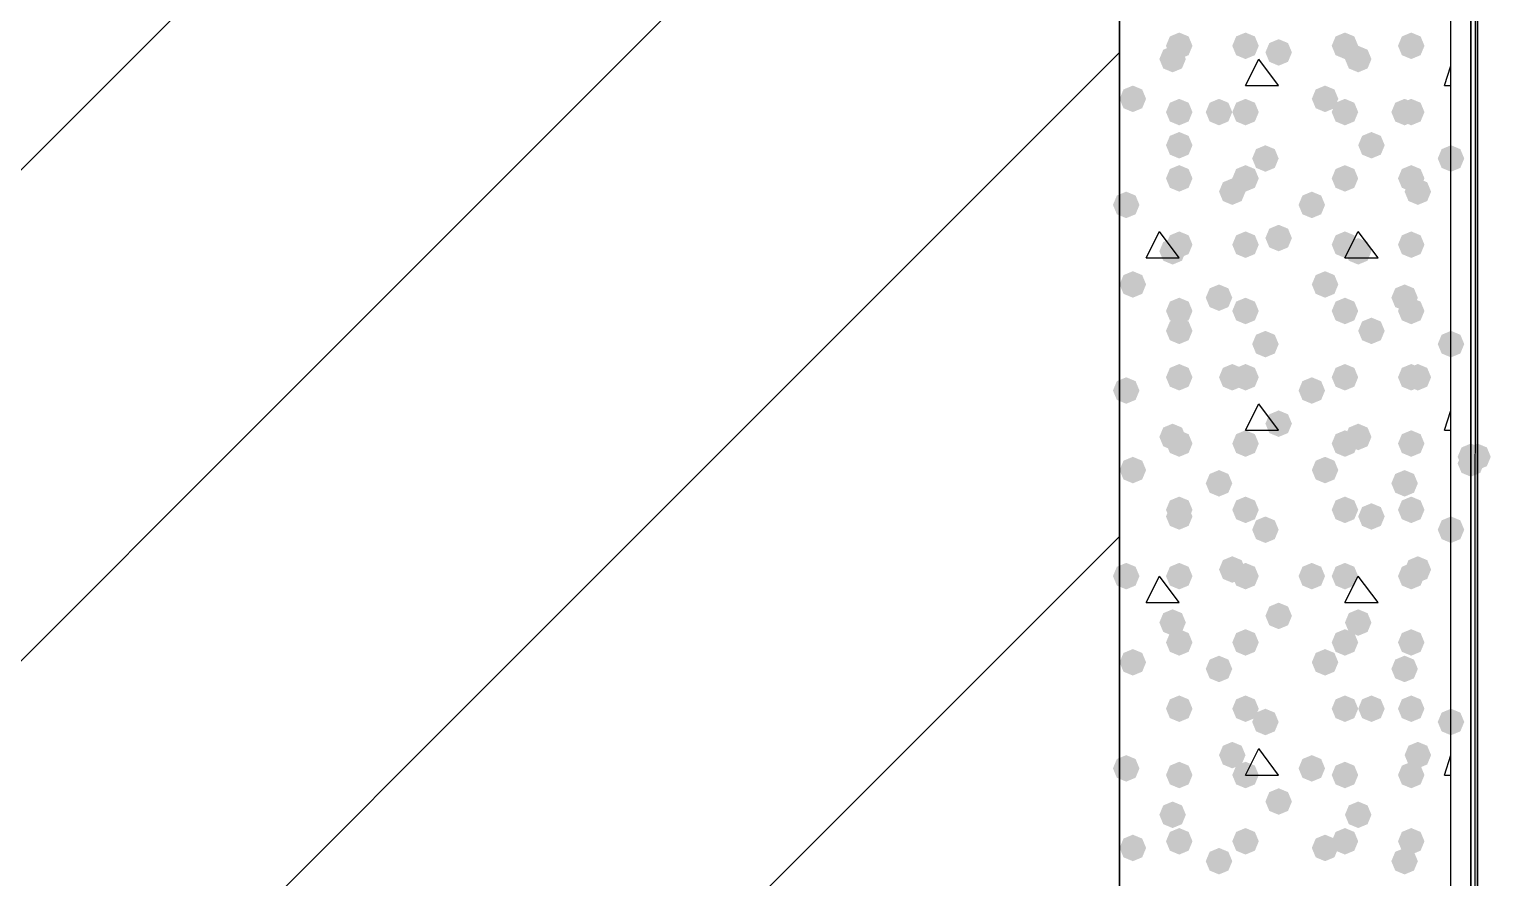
# Model space of a CAD drawing. Header units: millimetres. Extents: x 0 to 420, y 0 to 297.
# Drawn here: x 370.52 to 379.86, y 184.34 to 189.76 of the extents above; entities that cross this region are included whole.
import ezdxf

# ---------------------------------------------------------------- set-up
doc = ezdxf.new("R2010")
doc.units = ezdxf.units.MM
doc.layers.get('0').update_dxf_attribs({"linetype": 'CONTINUOUS'})

msp = doc.modelspace()

# ---------------------------------------------------------------- hatches: boundary and pattern name
at = {"true_color": 0x000007}
h = msp.add_hatch(color=0, dxfattribs=at)
h.paths.add_polyline_path([(379.73, 243.755333), (379.73, 100.160667)], flags=0)
h.paths.add_polyline_path([(379.73, 100.160667), (379.73, 243.755333)], flags=0)
at = {"true_color": 0x000008}
for points in [[(377.952, 189.653333), (377.927129, 189.593537), (377.867333, 189.568667), (377.807538, 189.593537), (377.782667, 189.653333), (377.807537, 189.713129), (377.867333, 189.738), (377.927129, 189.713129)], [(378.375333, 189.653333), (378.350462, 189.593537), (378.290667, 189.568667), (378.230871, 189.593537), (378.206, 189.653333), (378.230871, 189.713129), (378.290667, 189.738), (378.350462, 189.713129)], [(378.587, 189.611), (378.562129, 189.551204), (378.502333, 189.526333), (378.442538, 189.551204), (378.417667, 189.611), (378.442537, 189.670796), (378.502333, 189.695667), (378.562129, 189.670796)], [(379.010333, 189.653333), (378.985463, 189.593537), (378.925667, 189.568667), (378.865871, 189.593537), (378.841, 189.653333), (378.865871, 189.713129), (378.925667, 189.738), (378.985462, 189.713129)], [(379.433667, 189.653333), (379.408796, 189.593537), (379.349, 189.568667), (379.289204, 189.593537), (379.264333, 189.653333), (379.289204, 189.713129), (379.349, 189.738), (379.408796, 189.713129)], [(377.909667, 189.568667), (377.884796, 189.508871), (377.825, 189.484), (377.765204, 189.508871), (377.740333, 189.568667), (377.765204, 189.628462), (377.825, 189.653333), (377.884796, 189.628463)], [(379.095, 189.568667), (379.070129, 189.508871), (379.010333, 189.484), (378.950538, 189.508871), (378.925667, 189.568667), (378.950537, 189.628462), (379.010333, 189.653333), (379.070129, 189.628463)], [(377.655667, 189.314667), (377.630796, 189.254871), (377.571, 189.23), (377.511204, 189.254871), (377.486333, 189.314667), (377.511204, 189.374462), (377.571, 189.399333), (377.630796, 189.374463)], [(378.883333, 189.314667), (378.858462, 189.254871), (378.798667, 189.23), (378.738871, 189.254871), (378.714, 189.314667), (378.738871, 189.374462), (378.798667, 189.399333), (378.858462, 189.374463)], [(377.952, 189.23), (377.927129, 189.170204), (377.867333, 189.145333), (377.807538, 189.170204), (377.782667, 189.23), (377.807537, 189.289796), (377.867333, 189.314667), (377.927129, 189.289796)], [(378.206, 189.23), (378.181129, 189.170204), (378.121333, 189.145333), (378.061537, 189.170204), (378.036667, 189.23), (378.061537, 189.289796), (378.121333, 189.314667), (378.181129, 189.289796)], [(378.375333, 189.23), (378.350462, 189.170204), (378.290667, 189.145333), (378.230871, 189.170204), (378.206, 189.23), (378.230871, 189.289796), (378.290667, 189.314667), (378.350462, 189.289796)], [(379.010333, 189.23), (378.985463, 189.170204), (378.925667, 189.145333), (378.865871, 189.170204), (378.841, 189.23), (378.865871, 189.289796), (378.925667, 189.314667), (378.985462, 189.289796)], [(379.391333, 189.23), (379.366463, 189.170204), (379.306667, 189.145333), (379.246871, 189.170204), (379.222, 189.23), (379.246871, 189.289796), (379.306667, 189.314667), (379.366462, 189.289796)], [(379.433667, 189.23), (379.408796, 189.170204), (379.349, 189.145333), (379.289204, 189.170204), (379.264333, 189.23), (379.289204, 189.289796), (379.349, 189.314667), (379.408796, 189.289796)], [(377.952, 189.018333), (377.927129, 188.958537), (377.867333, 188.933667), (377.807538, 188.958537), (377.782667, 189.018333), (377.807537, 189.078129), (377.867333, 189.103), (377.927129, 189.078129)], [(379.179667, 189.018333), (379.154796, 188.958537), (379.095, 188.933667), (379.035204, 188.958537), (379.010333, 189.018333), (379.035204, 189.078129), (379.095, 189.103), (379.154796, 189.078129)], [(378.502333, 188.933667), (378.477462, 188.873871), (378.417667, 188.849), (378.357871, 188.873871), (378.333, 188.933667), (378.357871, 188.993462), (378.417667, 189.018333), (378.477462, 188.993463)], [(379.687667, 188.933667), (379.662796, 188.873871), (379.603, 188.849), (379.543204, 188.873871), (379.518333, 188.933667), (379.543204, 188.993462), (379.603, 189.018333), (379.662796, 188.993463)], [(377.952, 188.806667), (377.927129, 188.746871), (377.867333, 188.722), (377.807538, 188.746871), (377.782667, 188.806667), (377.807537, 188.866462), (377.867333, 188.891333), (377.927129, 188.866463)], [(378.375333, 188.806667), (378.350462, 188.746871), (378.290667, 188.722), (378.230871, 188.746871), (378.206, 188.806667), (378.230871, 188.866462), (378.290667, 188.891333), (378.350462, 188.866463)], [(379.010333, 188.806667), (378.985463, 188.746871), (378.925667, 188.722), (378.865871, 188.746871), (378.841, 188.806667), (378.865871, 188.866462), (378.925667, 188.891333), (378.985462, 188.866463)], [(379.433667, 188.806667), (379.408796, 188.746871), (379.349, 188.722), (379.289204, 188.746871), (379.264333, 188.806667), (379.289204, 188.866462), (379.349, 188.891333), (379.408796, 188.866463)], [(378.290667, 188.722), (378.265796, 188.662204), (378.206, 188.637333), (378.146204, 188.662204), (378.121333, 188.722), (378.146204, 188.781796), (378.206, 188.806667), (378.265796, 188.781796)], [(379.476, 188.722), (379.451129, 188.662204), (379.391333, 188.637333), (379.331537, 188.662204), (379.306667, 188.722), (379.331537, 188.781796), (379.391333, 188.806667), (379.451129, 188.781796)], [(377.613333, 188.637333), (377.588462, 188.577537), (377.528667, 188.552667), (377.468871, 188.577537), (377.444, 188.637333), (377.468871, 188.697129), (377.528667, 188.722), (377.588462, 188.697129)], [(378.798667, 188.637333), (378.773796, 188.577537), (378.714, 188.552667), (378.654204, 188.577537), (378.629333, 188.637333), (378.654204, 188.697129), (378.714, 188.722), (378.773796, 188.697129)], [(377.952, 188.383333), (377.927129, 188.323537), (377.867333, 188.298667), (377.807538, 188.323537), (377.782667, 188.383333), (377.807537, 188.443129), (377.867333, 188.468), (377.927129, 188.443129)], [(378.375333, 188.383333), (378.350462, 188.323537), (378.290667, 188.298667), (378.230871, 188.323537), (378.206, 188.383333), (378.230871, 188.443129), (378.290667, 188.468), (378.350462, 188.443129)], [(378.587, 188.425667), (378.562129, 188.365871), (378.502333, 188.341), (378.442538, 188.365871), (378.417667, 188.425667), (378.442537, 188.485462), (378.502333, 188.510333), (378.562129, 188.485463)], [(379.010333, 188.383333), (378.985463, 188.323537), (378.925667, 188.298667), (378.865871, 188.323537), (378.841, 188.383333), (378.865871, 188.443129), (378.925667, 188.468), (378.985462, 188.443129)], [(379.433667, 188.383333), (379.408796, 188.323537), (379.349, 188.298667), (379.289204, 188.323537), (379.264333, 188.383333), (379.289204, 188.443129), (379.349, 188.468), (379.408796, 188.443129)], [(377.909667, 188.341), (377.884796, 188.281204), (377.825, 188.256333), (377.765204, 188.281204), (377.740333, 188.341), (377.765204, 188.400796), (377.825, 188.425667), (377.884796, 188.400796)], [(379.095, 188.341), (379.070129, 188.281204), (379.010333, 188.256333), (378.950538, 188.281204), (378.925667, 188.341), (378.950537, 188.400796), (379.010333, 188.425667), (379.070129, 188.400796)], [(377.655667, 188.129333), (377.630796, 188.069537), (377.571, 188.044667), (377.511204, 188.069537), (377.486333, 188.129333), (377.511204, 188.189129), (377.571, 188.214), (377.630796, 188.189129)], [(378.883333, 188.129333), (378.858462, 188.069537), (378.798667, 188.044667), (378.738871, 188.069537), (378.714, 188.129333), (378.738871, 188.189129), (378.798667, 188.214), (378.858462, 188.189129)], [(378.206, 188.044667), (378.181129, 187.984871), (378.121333, 187.96), (378.061537, 187.984871), (378.036667, 188.044667), (378.061537, 188.104462), (378.121333, 188.129333), (378.181129, 188.104463)], [(379.391333, 188.044667), (379.366463, 187.984871), (379.306667, 187.96), (379.246871, 187.984871), (379.222, 188.044667), (379.246871, 188.104462), (379.306667, 188.129333), (379.366462, 188.104463)], [(377.952, 187.96), (377.927129, 187.900204), (377.867333, 187.875333), (377.807538, 187.900204), (377.782667, 187.96), (377.807537, 188.019796), (377.867333, 188.044667), (377.927129, 188.019796)], [(378.375333, 187.96), (378.350462, 187.900204), (378.290667, 187.875333), (378.230871, 187.900204), (378.206, 187.96), (378.230871, 188.019796), (378.290667, 188.044667), (378.350462, 188.019796)], [(379.010333, 187.96), (378.985463, 187.900204), (378.925667, 187.875333), (378.865871, 187.900204), (378.841, 187.96), (378.865871, 188.019796), (378.925667, 188.044667), (378.985462, 188.019796)], [(379.433667, 187.96), (379.408796, 187.900204), (379.349, 187.875333), (379.289204, 187.900204), (379.264333, 187.96), (379.289204, 188.019796), (379.349, 188.044667), (379.408796, 188.019796)], [(377.952, 187.833), (377.927129, 187.773204), (377.867333, 187.748333), (377.807538, 187.773204), (377.782667, 187.833), (377.807537, 187.892796), (377.867333, 187.917667), (377.927129, 187.892796)], [(379.179667, 187.833), (379.154796, 187.773204), (379.095, 187.748333), (379.035204, 187.773204), (379.010333, 187.833), (379.035204, 187.892796), (379.095, 187.917667), (379.154796, 187.892796)], [(378.502333, 187.748333), (378.477462, 187.688538), (378.417667, 187.663667), (378.357871, 187.688538), (378.333, 187.748333), (378.357871, 187.808129), (378.417667, 187.833), (378.477462, 187.808129)], [(379.687667, 187.748333), (379.662796, 187.688538), (379.603, 187.663667), (379.543204, 187.688538), (379.518333, 187.748333), (379.543204, 187.808129), (379.603, 187.833), (379.662796, 187.808129)], [(377.613333, 187.452), (377.588462, 187.392204), (377.528667, 187.367333), (377.468871, 187.392204), (377.444, 187.452), (377.468871, 187.511796), (377.528667, 187.536667), (377.588462, 187.511796)], [(377.952, 187.536667), (377.927129, 187.476871), (377.867333, 187.452), (377.807538, 187.476871), (377.782667, 187.536667), (377.807537, 187.596462), (377.867333, 187.621333), (377.927129, 187.596463)], [(378.290667, 187.536667), (378.265796, 187.476871), (378.206, 187.452), (378.146204, 187.476871), (378.121333, 187.536667), (378.146204, 187.596462), (378.206, 187.621333), (378.265796, 187.596463)], [(378.375333, 187.536667), (378.350462, 187.476871), (378.290667, 187.452), (378.230871, 187.476871), (378.206, 187.536667), (378.230871, 187.596462), (378.290667, 187.621333), (378.350462, 187.596463)], [(378.798667, 187.452), (378.773796, 187.392204), (378.714, 187.367333), (378.654204, 187.392204), (378.629333, 187.452), (378.654204, 187.511796), (378.714, 187.536667), (378.773796, 187.511796)], [(379.010333, 187.536667), (378.985463, 187.476871), (378.925667, 187.452), (378.865871, 187.476871), (378.841, 187.536667), (378.865871, 187.596462), (378.925667, 187.621333), (378.985462, 187.596463)], [(379.433667, 187.536667), (379.408796, 187.476871), (379.349, 187.452), (379.289204, 187.476871), (379.264333, 187.536667), (379.289204, 187.596462), (379.349, 187.621333), (379.408796, 187.596463)], [(379.476, 187.536667), (379.451129, 187.476871), (379.391333, 187.452), (379.331537, 187.476871), (379.306667, 187.536667), (379.331537, 187.596462), (379.391333, 187.621333), (379.451129, 187.596463)], [(378.587, 187.240333), (378.562129, 187.180537), (378.502333, 187.155667), (378.442538, 187.180537), (378.417667, 187.240333), (378.442537, 187.300129), (378.502333, 187.325), (378.562129, 187.300129)], [(377.909667, 187.155667), (377.884796, 187.095871), (377.825, 187.071), (377.765204, 187.095871), (377.740333, 187.155667), (377.765204, 187.215462), (377.825, 187.240333), (377.884796, 187.215463)], [(377.952, 187.113333), (377.927129, 187.053537), (377.867333, 187.028667), (377.807538, 187.053537), (377.782667, 187.113333), (377.807537, 187.173129), (377.867333, 187.198), (377.927129, 187.173129)], [(378.375333, 187.113333), (378.350462, 187.053537), (378.290667, 187.028667), (378.230871, 187.053537), (378.206, 187.113333), (378.230871, 187.173129), (378.290667, 187.198), (378.350462, 187.173129)], [(379.010333, 187.113333), (378.985463, 187.053537), (378.925667, 187.028667), (378.865871, 187.053537), (378.841, 187.113333), (378.865871, 187.173129), (378.925667, 187.198), (378.985462, 187.173129)], [(379.095, 187.155667), (379.070129, 187.095871), (379.010333, 187.071), (378.950538, 187.095871), (378.925667, 187.155667), (378.950537, 187.215462), (379.010333, 187.240333), (379.070129, 187.215463)], [(379.433667, 187.113333), (379.408796, 187.053537), (379.349, 187.028667), (379.289204, 187.053537), (379.264333, 187.113333), (379.289204, 187.173129), (379.349, 187.198), (379.408796, 187.173129)], [(377.655667, 186.944), (377.630796, 186.884204), (377.571, 186.859333), (377.511204, 186.884204), (377.486333, 186.944), (377.511204, 187.003796), (377.571, 187.028667), (377.630796, 187.003796)], [(378.883333, 186.944), (378.858462, 186.884204), (378.798667, 186.859333), (378.738871, 186.884204), (378.714, 186.944), (378.738871, 187.003796), (378.798667, 187.028667), (378.858462, 187.003796)], [(378.206, 186.859333), (378.181129, 186.799537), (378.121333, 186.774667), (378.061537, 186.799537), (378.036667, 186.859333), (378.061537, 186.919129), (378.121333, 186.944), (378.181129, 186.919129)], [(379.391333, 186.859333), (379.366463, 186.799537), (379.306667, 186.774667), (379.246871, 186.799537), (379.222, 186.859333), (379.246871, 186.919129), (379.306667, 186.944), (379.366462, 186.919129)], [(377.952, 186.69), (377.927129, 186.630204), (377.867333, 186.605333), (377.807538, 186.630204), (377.782667, 186.69), (377.807537, 186.749796), (377.867333, 186.774667), (377.927129, 186.749796)], [(377.952, 186.647667), (377.927129, 186.587871), (377.867333, 186.563), (377.807538, 186.587871), (377.782667, 186.647667), (377.807537, 186.707462), (377.867333, 186.732333), (377.927129, 186.707463)], [(378.375333, 186.69), (378.350462, 186.630204), (378.290667, 186.605333), (378.230871, 186.630204), (378.206, 186.69), (378.230871, 186.749796), (378.290667, 186.774667), (378.350462, 186.749796)], [(379.010333, 186.69), (378.985463, 186.630204), (378.925667, 186.605333), (378.865871, 186.630204), (378.841, 186.69), (378.865871, 186.749796), (378.925667, 186.774667), (378.985462, 186.749796)], [(379.179667, 186.647667), (379.154796, 186.587871), (379.095, 186.563), (379.035204, 186.587871), (379.010333, 186.647667), (379.035204, 186.707462), (379.095, 186.732333), (379.154796, 186.707463)], [(379.433667, 186.69), (379.408796, 186.630204), (379.349, 186.605333), (379.289204, 186.630204), (379.264333, 186.69), (379.289204, 186.749796), (379.349, 186.774667), (379.408796, 186.749796)], [(378.502333, 186.563), (378.477462, 186.503204), (378.417667, 186.478333), (378.357871, 186.503204), (378.333, 186.563), (378.357871, 186.622796), (378.417667, 186.647667), (378.477462, 186.622796)], [(379.687667, 186.563), (379.662796, 186.503204), (379.603, 186.478333), (379.543204, 186.503204), (379.518333, 186.563), (379.543204, 186.622796), (379.603, 186.647667), (379.662796, 186.622796)], [(377.613333, 186.266667), (377.588462, 186.206871), (377.528667, 186.182), (377.468871, 186.206871), (377.444, 186.266667), (377.468871, 186.326462), (377.528667, 186.351333), (377.588462, 186.326463)], [(377.952, 186.266667), (377.927129, 186.206871), (377.867333, 186.182), (377.807538, 186.206871), (377.782667, 186.266667), (377.807537, 186.326462), (377.867333, 186.351333), (377.927129, 186.326463)], [(378.290667, 186.309), (378.265796, 186.249204), (378.206, 186.224333), (378.146204, 186.249204), (378.121333, 186.309), (378.146204, 186.368796), (378.206, 186.393667), (378.265796, 186.368796)], [(378.375333, 186.266667), (378.350462, 186.206871), (378.290667, 186.182), (378.230871, 186.206871), (378.206, 186.266667), (378.230871, 186.326462), (378.290667, 186.351333), (378.350462, 186.326463)], [(378.798667, 186.266667), (378.773796, 186.206871), (378.714, 186.182), (378.654204, 186.206871), (378.629333, 186.266667), (378.654204, 186.326462), (378.714, 186.351333), (378.773796, 186.326463)], [(379.010333, 186.266667), (378.985463, 186.206871), (378.925667, 186.182), (378.865871, 186.206871), (378.841, 186.266667), (378.865871, 186.326462), (378.925667, 186.351333), (378.985462, 186.326463)], [(379.433667, 186.266667), (379.408796, 186.206871), (379.349, 186.182), (379.289204, 186.206871), (379.264333, 186.266667), (379.289204, 186.326462), (379.349, 186.351333), (379.408796, 186.326463)], [(379.476, 186.309), (379.451129, 186.249204), (379.391333, 186.224333), (379.331537, 186.249204), (379.306667, 186.309), (379.331537, 186.368796), (379.391333, 186.393667), (379.451129, 186.368796)], [(377.909667, 185.970333), (377.884796, 185.910537), (377.825, 185.885667), (377.765204, 185.910537), (377.740333, 185.970333), (377.765204, 186.030129), (377.825, 186.055), (377.884796, 186.030129)], [(378.587, 186.012667), (378.562129, 185.952871), (378.502333, 185.928), (378.442538, 185.952871), (378.417667, 186.012667), (378.442537, 186.072462), (378.502333, 186.097333), (378.562129, 186.072463)], [(379.095, 185.970333), (379.070129, 185.910537), (379.010333, 185.885667), (378.950538, 185.910537), (378.925667, 185.970333), (378.950537, 186.030129), (379.010333, 186.055), (379.070129, 186.030129)], [(377.952, 185.843333), (377.927129, 185.783537), (377.867333, 185.758667), (377.807538, 185.783537), (377.782667, 185.843333), (377.807537, 185.903129), (377.867333, 185.928), (377.927129, 185.903129)], [(378.375333, 185.843333), (378.350462, 185.783537), (378.290667, 185.758667), (378.230871, 185.783537), (378.206, 185.843333), (378.230871, 185.903129), (378.290667, 185.928), (378.350462, 185.903129)], [(379.010333, 185.843333), (378.985463, 185.783537), (378.925667, 185.758667), (378.865871, 185.783537), (378.841, 185.843333), (378.865871, 185.903129), (378.925667, 185.928), (378.985462, 185.903129)], [(379.433667, 185.843333), (379.408796, 185.783537), (379.349, 185.758667), (379.289204, 185.783537), (379.264333, 185.843333), (379.289204, 185.903129), (379.349, 185.928), (379.408796, 185.903129)], [(377.655667, 185.716333), (377.630796, 185.656537), (377.571, 185.631667), (377.511204, 185.656537), (377.486333, 185.716333), (377.511204, 185.776129), (377.571, 185.801), (377.630796, 185.776129)], [(378.206, 185.674), (378.181129, 185.614204), (378.121333, 185.589333), (378.061537, 185.614204), (378.036667, 185.674), (378.061537, 185.733796), (378.121333, 185.758667), (378.181129, 185.733796)], [(378.883333, 185.716333), (378.858462, 185.656537), (378.798667, 185.631667), (378.738871, 185.656537), (378.714, 185.716333), (378.738871, 185.776129), (378.798667, 185.801), (378.858462, 185.776129)], [(379.391333, 185.674), (379.366463, 185.614204), (379.306667, 185.589333), (379.246871, 185.614204), (379.222, 185.674), (379.246871, 185.733796), (379.306667, 185.758667), (379.366462, 185.733796)], [(377.952, 185.42), (377.927129, 185.360204), (377.867333, 185.335333), (377.807538, 185.360204), (377.782667, 185.42), (377.807537, 185.479796), (377.867333, 185.504667), (377.927129, 185.479796)], [(377.952, 185.42), (377.927129, 185.360204), (377.867333, 185.335333), (377.807538, 185.360204), (377.782667, 185.42), (377.807537, 185.479796), (377.867333, 185.504667), (377.927129, 185.479796)], [(378.375333, 185.42), (378.350462, 185.360204), (378.290667, 185.335333), (378.230871, 185.360204), (378.206, 185.42), (378.230871, 185.479796), (378.290667, 185.504667), (378.350462, 185.479796)], [(379.010333, 185.42), (378.985463, 185.360204), (378.925667, 185.335333), (378.865871, 185.360204), (378.841, 185.42), (378.865871, 185.479796), (378.925667, 185.504667), (378.985462, 185.479796)], [(379.179667, 185.42), (379.154796, 185.360204), (379.095, 185.335333), (379.035204, 185.360204), (379.010333, 185.42), (379.035204, 185.479796), (379.095, 185.504667), (379.154796, 185.479796)], [(379.433667, 185.42), (379.408796, 185.360204), (379.349, 185.335333), (379.289204, 185.360204), (379.264333, 185.42), (379.289204, 185.479796), (379.349, 185.504667), (379.408796, 185.479796)], [(378.502333, 185.335333), (378.477462, 185.275537), (378.417667, 185.250667), (378.357871, 185.275537), (378.333, 185.335333), (378.357871, 185.395129), (378.417667, 185.42), (378.477462, 185.395129)], [(379.687667, 185.335333), (379.662796, 185.275537), (379.603, 185.250667), (379.543204, 185.275537), (379.518333, 185.335333), (379.543204, 185.395129), (379.603, 185.42), (379.662796, 185.395129)], [(378.290667, 185.123667), (378.265796, 185.063871), (378.206, 185.039), (378.146204, 185.063871), (378.121333, 185.123667), (378.146204, 185.183462), (378.206, 185.208333), (378.265796, 185.183463)], [(379.476, 185.123667), (379.451129, 185.063871), (379.391333, 185.039), (379.331537, 185.063871), (379.306667, 185.123667), (379.331537, 185.183462), (379.391333, 185.208333), (379.451129, 185.183463)], [(377.613333, 185.039), (377.588462, 184.979204), (377.528667, 184.954333), (377.468871, 184.979204), (377.444, 185.039), (377.468871, 185.098796), (377.528667, 185.123667), (377.588462, 185.098796)], [(378.798667, 185.039), (378.773796, 184.979204), (378.714, 184.954333), (378.654204, 184.979204), (378.629333, 185.039), (378.654204, 185.098796), (378.714, 185.123667), (378.773796, 185.098796)], [(377.952, 184.996667), (377.927129, 184.936871), (377.867333, 184.912), (377.807538, 184.936871), (377.782667, 184.996667), (377.807537, 185.056462), (377.867333, 185.081333), (377.927129, 185.056463)], [(378.375333, 184.996667), (378.350462, 184.936871), (378.290667, 184.912), (378.230871, 184.936871), (378.206, 184.996667), (378.230871, 185.056462), (378.290667, 185.081333), (378.350462, 185.056463)], [(379.010333, 184.996667), (378.985463, 184.936871), (378.925667, 184.912), (378.865871, 184.936871), (378.841, 184.996667), (378.865871, 185.056462), (378.925667, 185.081333), (378.985462, 185.056463)], [(379.433667, 184.996667), (379.408796, 184.936871), (379.349, 184.912), (379.289204, 184.936871), (379.264333, 184.996667), (379.289204, 185.056462), (379.349, 185.081333), (379.408796, 185.056463)], [(377.909667, 184.742667), (377.884796, 184.682871), (377.825, 184.658), (377.765204, 184.682871), (377.740333, 184.742667), (377.765204, 184.802462), (377.825, 184.827333), (377.884796, 184.802463)], [(378.587, 184.827333), (378.562129, 184.767537), (378.502333, 184.742667), (378.442538, 184.767537), (378.417667, 184.827333), (378.442537, 184.887129), (378.502333, 184.912), (378.562129, 184.887129)], [(379.095, 184.742667), (379.070129, 184.682871), (379.010333, 184.658), (378.950538, 184.682871), (378.925667, 184.742667), (378.950537, 184.802462), (379.010333, 184.827333), (379.070129, 184.802463)], [(377.952, 184.573333), (377.927129, 184.513537), (377.867333, 184.488667), (377.807538, 184.513537), (377.782667, 184.573333), (377.807537, 184.633129), (377.867333, 184.658), (377.927129, 184.633129)], [(378.375333, 184.573333), (378.350462, 184.513537), (378.290667, 184.488667), (378.230871, 184.513537), (378.206, 184.573333), (378.230871, 184.633129), (378.290667, 184.658), (378.350462, 184.633129)], [(379.010333, 184.573333), (378.985463, 184.513537), (378.925667, 184.488667), (378.865871, 184.513537), (378.841, 184.573333), (378.865871, 184.633129), (378.925667, 184.658), (378.985462, 184.633129)], [(379.433667, 184.573333), (379.408796, 184.513537), (379.349, 184.488667), (379.289204, 184.513537), (379.264333, 184.573333), (379.289204, 184.633129), (379.349, 184.658), (379.408796, 184.633129)], [(377.655667, 184.531), (377.630796, 184.471204), (377.571, 184.446333), (377.511204, 184.471204), (377.486333, 184.531), (377.511204, 184.590796), (377.571, 184.615667), (377.630796, 184.590796)], [(378.883333, 184.531), (378.858462, 184.471204), (378.798667, 184.446333), (378.738871, 184.471204), (378.714, 184.531), (378.738871, 184.590796), (378.798667, 184.615667), (378.858462, 184.590796)], [(378.206, 184.446333), (378.181129, 184.386537), (378.121333, 184.361667), (378.061537, 184.386537), (378.036667, 184.446333), (378.061537, 184.506129), (378.121333, 184.531), (378.181129, 184.506129)], [(379.391333, 184.446333), (379.366463, 184.386537), (379.306667, 184.361667), (379.246871, 184.386537), (379.222, 184.446333), (379.246871, 184.506129), (379.306667, 184.531), (379.366462, 184.506129)]]:
    msp.add_hatch(color=0, dxfattribs=at).paths.add_polyline_path(points, flags=0)
at = {"true_color": 0x0000fe}
for points in [[(379.814667, 187.028667), (379.789796, 186.968871), (379.73, 186.944), (379.670204, 186.968871), (379.645333, 187.028667), (379.670204, 187.088462), (379.73, 187.113333), (379.789796, 187.088463)], [(379.814667, 187.028667), (379.789796, 186.968871), (379.73, 186.944), (379.670204, 186.968871), (379.645333, 187.028667), (379.670204, 187.088462), (379.73, 187.113333), (379.789796, 187.088463)], [(379.814667, 186.986333), (379.789796, 186.926537), (379.73, 186.901667), (379.670204, 186.926537), (379.645333, 186.986333), (379.670204, 187.046129), (379.73, 187.071), (379.789796, 187.046129)], [(379.857, 187.028667), (379.832129, 186.968871), (379.772333, 186.944), (379.712538, 186.968871), (379.687667, 187.028667), (379.712537, 187.088462), (379.772333, 187.113333), (379.832129, 187.088463)]]:
    msp.add_hatch(color=0, dxfattribs=at).paths.add_polyline_path(points, flags=0)

# ---------------------------------------------------------------- linework, layer by layer
at = {"color": 0, "true_color": 0x000007}
for points in [[(379.772333, 100.118333), (379.772333, 243.797667), (379.73, 243.797667)], [(379.73, 243.755333), (379.772333, 243.755333), (379.73, 100.118333)], [(379.73, 243.755333), (379.73, 100.118333)], [(379.73, 243.755333), (379.73, 100.160667), (379.73, 100.118333)], [(379.73, 243.755333), (379.73, 100.160667)], [(379.772333, 243.755333), (379.772333, 100.118333)], [(377.486333, 199.136), (377.486333, 180.086)], [(379.603, 180.086), (379.603, 199.136)]]:
    msp.add_lwpolyline(points, dxfattribs=at)
for points in [[(379.73, 243.755333), (379.73, 100.118333)], [(379.73, 243.755333), (379.73, 100.160667)], [(379.73, 100.160667), (379.73, 243.755333)], [(31.369, 201.252667), (31.369, 177.927), (379.603, 177.927), (379.603, 201.252667), (217.17, 201.252667), (217.17, 222.461667), (193.844333, 222.461667), (193.844333, 201.252667)], [(31.369, 201.252667), (31.369, 177.927), (379.603, 177.927), (379.603, 201.252667), (217.17, 201.252667), (217.17, 222.461667), (193.844333, 222.461667), (193.844333, 201.252667)], [(33.528002, 199.135999), (195.961001, 199.135999), (195.961001, 220.344999), (215.053334, 220.344999), (215.053334, 199.135999), (377.486334, 199.135999), (377.486334, 180.085999), (33.528002, 180.085999)]]:
    msp.add_lwpolyline(points, close=True, dxfattribs=at)
at = {"color": 0, "true_color": 0x0000fd}
msp.add_lwpolyline([(33.528, 180.086), (377.486333, 180.086), (377.486333, 199.136), (215.053333, 199.136), (215.053333, 220.345), (195.961, 220.345), (195.961, 199.136), (33.528, 199.136)], close=True, dxfattribs=at)
at = {"color": 0, "true_color": 0x000002}
for points in [[(361.696, 180.086), (377.486333, 195.876333)], [(364.828667, 180.086), (377.486333, 192.743667)], [(367.961333, 180.086), (377.486333, 189.611)], [(371.051667, 180.086), (377.486333, 186.520667)]]:
    msp.add_lwpolyline(points, dxfattribs=at)
at = {"color": 0, "true_color": 0x000008}
for points in [[(378.290667, 189.399333), (378.375333, 189.568667)], [(378.502333, 189.399333), (378.375333, 189.568667)], [(379.560667, 189.399333), (379.603, 189.526333)], [(378.290667, 189.399333), (378.502333, 189.399333)], [(379.560667, 189.399333), (379.603, 189.399333)], [(377.655667, 188.298667), (377.740333, 188.468)], [(377.867333, 188.298667), (377.740333, 188.468)], [(378.925667, 188.298667), (379.010333, 188.468)], [(379.137333, 188.298667), (379.010333, 188.468)], [(377.655667, 188.298667), (377.867333, 188.298667)], [(378.925667, 188.298667), (379.137333, 188.298667)], [(378.290667, 187.198), (378.375333, 187.367333)], [(378.502333, 187.198), (378.375333, 187.367333)], [(379.560667, 187.198), (379.603, 187.325)], [(378.290667, 187.198), (378.502333, 187.198)], [(379.560667, 187.198), (379.603, 187.198)], [(377.655667, 186.097333), (377.740333, 186.266667)], [(377.867333, 186.097333), (377.740333, 186.266667)], [(378.925667, 186.097333), (379.010333, 186.266667)], [(379.137333, 186.097333), (379.010333, 186.266667)], [(377.655667, 186.097333), (377.867333, 186.097333)], [(378.925667, 186.097333), (379.137333, 186.097333)], [(378.290667, 184.996667), (378.375333, 185.166)], [(378.502333, 184.996667), (378.375333, 185.166)], [(379.560667, 184.996667), (379.603, 185.123667)], [(378.290667, 184.996667), (378.502333, 184.996667)], [(379.560667, 184.996667), (379.603, 184.996667)]]:
    msp.add_lwpolyline(points, dxfattribs=at)

doc.saveas('drawing.dxf')
